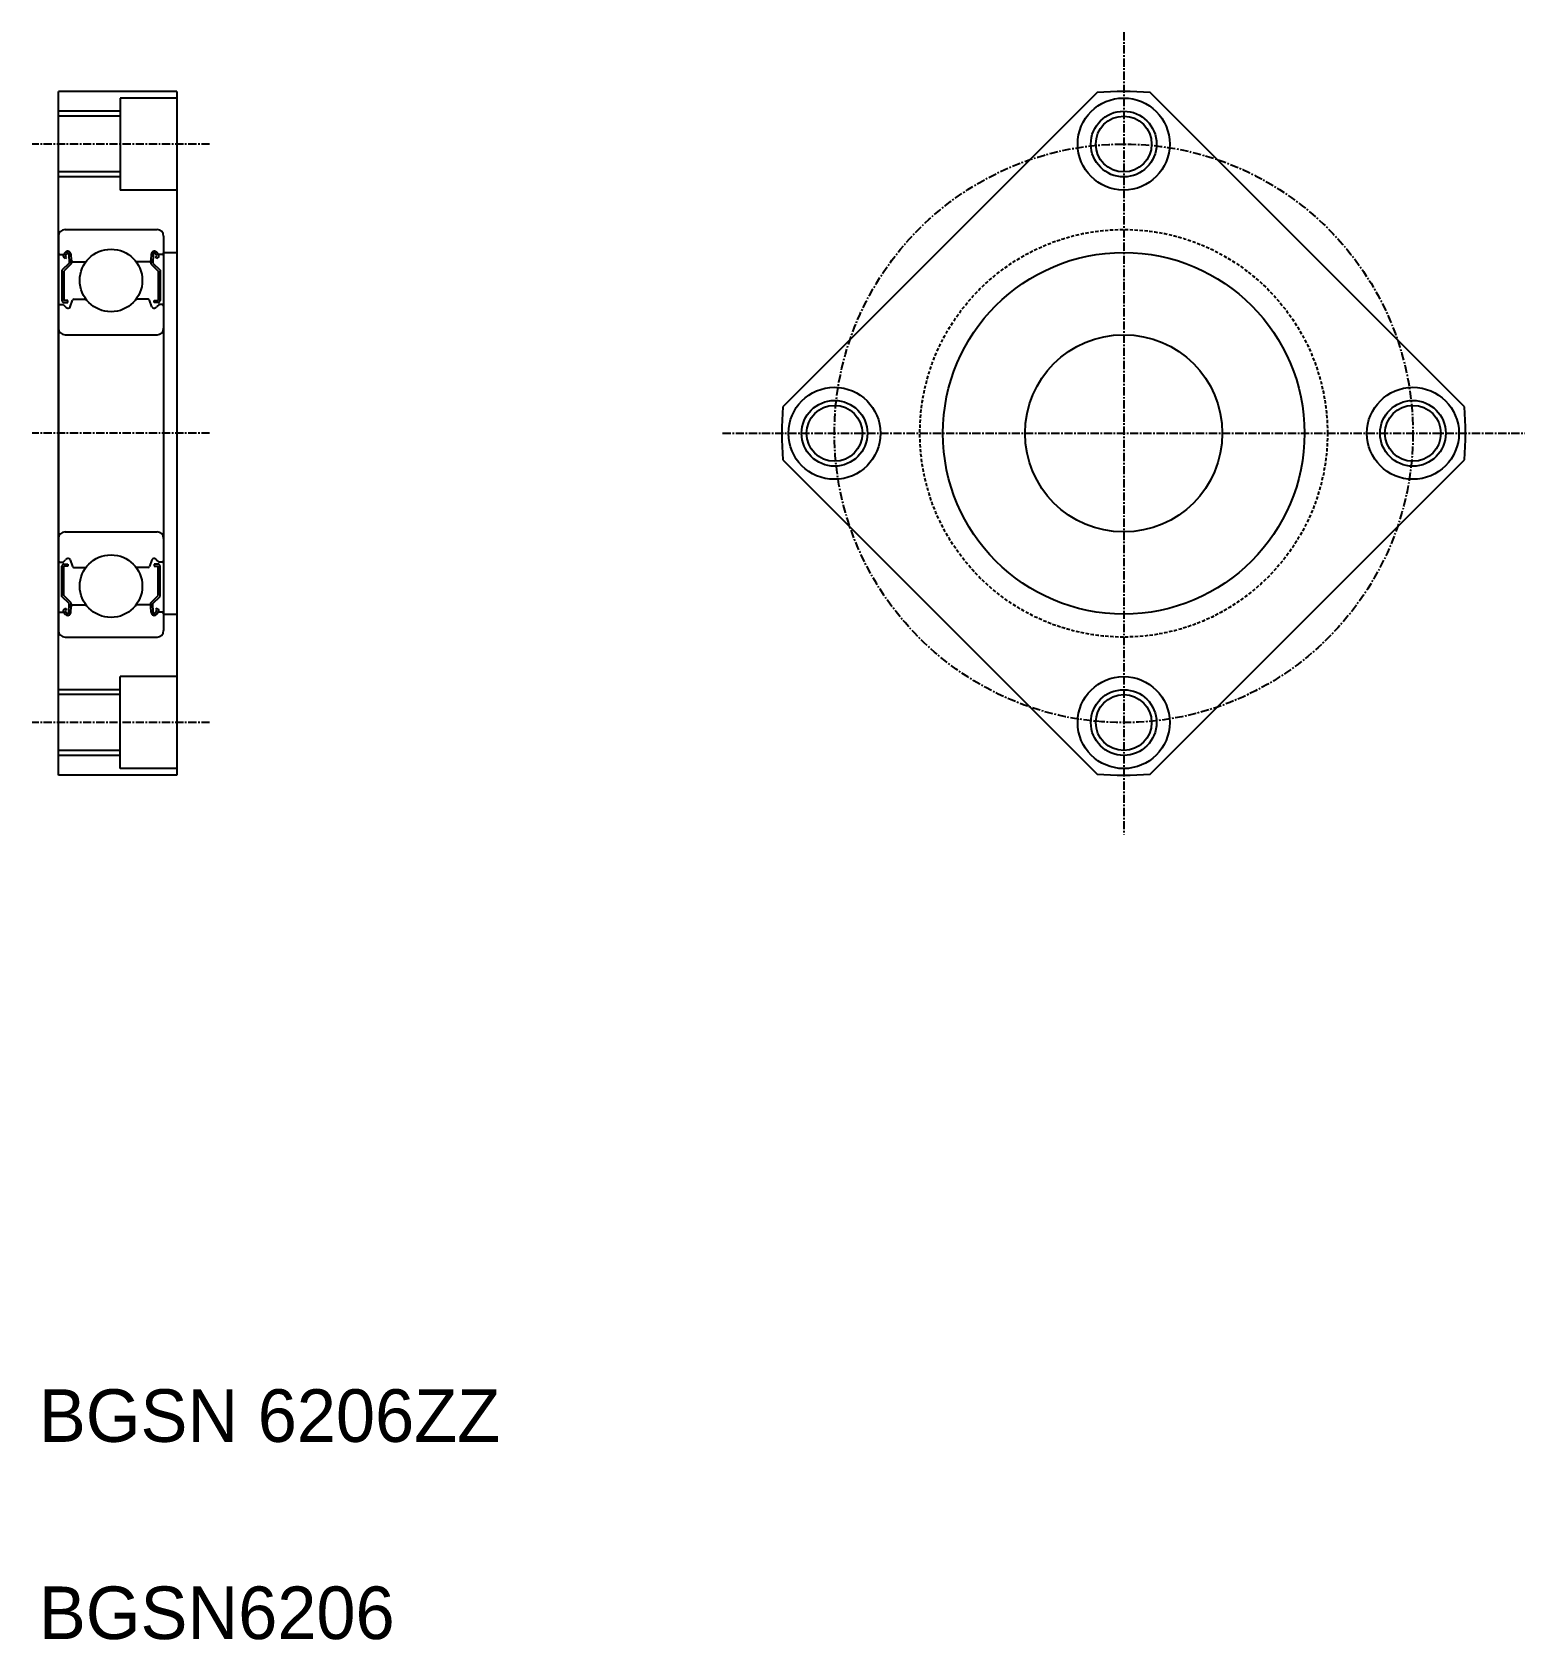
# Model space of a CAD drawing. Extents: x 289 to 516, y 91 to 335.
import ezdxf

# ---------------------------------------------------------------- set-up
doc = ezdxf.new("R2010")
doc.units = 0
doc.linetypes.add('CENTER', pattern=[2, 1.25, -0.25, 0.25, -0.25])
doc.linetypes.add('DASHED', pattern=[0.75, 0.5, -0.25])
doc.layers.get('0').update_dxf_attribs({"linetype": 'CONTINUOUS'})
doc.layers.add('CENTER', color=1, linetype='CENTER')

msp = doc.modelspace()

# ---------------------------------------------------------------- linework, layer by layer
for p, q in [((292.95, 222.25), (292.95, 326.25)), ((310.95, 326.25), (292.95, 326.25)), ((301.95, 326.25), (301.95, 326.25)), ((306.45, 326.25), (306.45, 326.25)), ((310.95, 326.25), (310.95, 222.25)), ((302.35, 325.25), (302.35, 311.25)), ((310.95, 325.25), (302.35, 325.25)), ((302.35, 322.5), (292.95, 322.5)), ((302.35, 314), (292.95, 314)), ((310.95, 311.25), (302.35, 311.25)), ((292.95, 304.25), (292.95, 244.25)), ((293.95, 305.25), (307.95, 305.25)), ((308.95, 304.25), (308.95, 244.25)), ((293.15, 301.45), (293.73, 301.45)), ((293.73, 301.45), (294.01, 301.78)), ((294, 300.83), (293.77, 301.02)), ((293.96, 301.25), (294.24, 301.59)), ((294.19, 301.06), (293.96, 301.25)), ((294, 300.83), (294.19, 301.06)), ((294.52, 301.49), (294.58, 300.15)), ((294.82, 301.53), (294.91, 300.53)), ((294.88, 300.87), (294.88, 300.03)), ((307.08, 301.53), (306.99, 300.53)), ((307.02, 300.87), (307.02, 300.03)), ((307.38, 301.49), (307.32, 300.15)), ((307.94, 301.25), (307.66, 301.59)), ((307.71, 301.06), (307.94, 301.25)), ((307.9, 300.83), (307.71, 301.06)), ((308.17, 301.45), (307.89, 301.78)), ((307.9, 300.83), (308.13, 301.02)), ((308.75, 301.45), (308.17, 301.45)), ((308.95, 301.75), (310.95, 301.75)), ((294.58, 300.15), (293.48, 299.05)), ((293.48, 299.05), (293.48, 294.45)), ((294.88, 300.03), (293.78, 298.93)), ((293.78, 298.93), (293.78, 294.45)), ((295.11, 300.35), (297.13, 300.35)), ((306.79, 300.35), (304.77, 300.35)), ((307.02, 300.03), (308.12, 298.93)), ((307.32, 300.15), (308.42, 299.05)), ((308.12, 298.93), (308.12, 294.45)), ((308.42, 299.05), (308.42, 294.45)), ((293.15, 293.85), (293.65, 293.85)), ((293.65, 293.85), (294.02, 293.47)), ((294.4, 294.45), (293.78, 294.45)), ((293.78, 294.15), (294.4, 294.15)), ((294.4, 294.15), (294.4, 294.45)), ((294.73, 293.49), (295.1, 294.51)), ((295.29, 294.65), (297.13, 294.65)), ((306.61, 294.65), (304.77, 294.65)), ((307.17, 293.49), (306.8, 294.51)), ((307.5, 294.45), (308.12, 294.45)), ((307.5, 294.15), (307.5, 294.45)), ((308.12, 294.15), (307.5, 294.15)), ((308.25, 293.85), (307.88, 293.47)), ((308.75, 293.85), (308.25, 293.85)), ((293.95, 289.25), (307.95, 289.25)), ((293.95, 259.25), (307.95, 259.25)), ((293.15, 254.65), (293.65, 254.65)), ((293.65, 254.65), (294.02, 255.02)), ((293.78, 254.35), (294.4, 254.35)), ((294.4, 254.35), (294.4, 254.05)), ((294.73, 255), (295.1, 253.98)), ((307.17, 255), (306.8, 253.98)), ((306.98, 254.49), (306.98, 254.49)), ((307.08, 254.74), (307.08, 254.74)), ((308.12, 254.35), (307.5, 254.35)), ((307.5, 254.35), (307.5, 254.05)), ((308.25, 254.65), (307.88, 255.02)), ((308.75, 254.65), (308.25, 254.65)), ((293.48, 249.44), (293.48, 254.05)), ((293.78, 249.57), (293.78, 254.05)), ((294.4, 254.05), (293.78, 254.05)), ((295.29, 253.85), (297.13, 253.85)), ((306.61, 253.85), (304.77, 253.85)), ((307.5, 254.05), (308.12, 254.05)), ((308.12, 249.57), (308.12, 254.05)), ((308.42, 249.44), (308.42, 254.05)), ((294.88, 248.47), (293.78, 249.57)), ((307.02, 248.47), (308.12, 249.57)), ((293.15, 247.05), (293.73, 247.05)), ((294.58, 248.34), (293.48, 249.44)), ((293.73, 247.05), (294.01, 246.71)), ((294, 247.66), (293.77, 247.47)), ((294.19, 247.43), (293.96, 247.24)), ((293.96, 247.24), (294.24, 246.9)), ((294, 247.66), (294.19, 247.43)), ((294.52, 247), (294.58, 248.34)), ((294.82, 246.97), (294.91, 247.96)), ((294.88, 247.62), (294.88, 248.47)), ((295.11, 248.15), (297.13, 248.15)), ((306.79, 248.15), (304.77, 248.15)), ((307.08, 246.97), (306.99, 247.96)), ((307.02, 247.62), (307.02, 248.47)), ((307.32, 248.34), (308.42, 249.44)), ((307.38, 247), (307.32, 248.34)), ((307.94, 247.24), (307.66, 246.9)), ((307.9, 247.66), (307.71, 247.43)), ((307.71, 247.43), (307.94, 247.24)), ((308.17, 247.05), (307.89, 246.71)), ((307.9, 247.66), (308.13, 247.47)), ((308.75, 247.05), (308.17, 247.05)), ((308.95, 246.75), (310.95, 246.75)), ((293.95, 243.25), (307.95, 243.25)), ((310.95, 237.25), (302.35, 237.25)), ((302.35, 223.25), (302.35, 237.25)), ((302.35, 234.5), (292.95, 234.5)), ((302.35, 226), (292.95, 226)), ((310.95, 223.25), (302.35, 223.25)), ((310.95, 222.25), (292.95, 222.25))]:
    msp.add_line(p, q)
at = {"color": 3}
for p, q in [((302.35, 323.25), (292.95, 323.25)), ((302.35, 313.25), (292.95, 313.25)), ((302.35, 235.25), (292.95, 235.25)), ((302.35, 225.25), (292.95, 225.25))]:
    msp.add_line(p, q, dxfattribs=at)
for points in [[(450.99, 326.09), (403.17, 278.26)], [(506.86, 278.26), (459.03, 326.09)], [(403.17, 270.23), (450.99, 222.4)], [(459.03, 222.4), (506.86, 270.23)]]:
    msp.add_lwpolyline(points)
for centre, radius in [((455.01, 318.25), 7), ((455.01, 318.25), 4.25), ((300.95, 297.5), 4.76), ((455.01, 274.25), 27.5), ((455.01, 274.25), 15), ((411.01, 274.25), 7), ((499.01, 274.25), 7), ((411.01, 274.25), 4.25), ((499.01, 274.25), 4.25), ((300.95, 251), 4.76), ((455.01, 230.25), 7), ((455.01, 230.25), 4.25)]:
    msp.add_circle(centre, radius)
for centre in [(455.01, 318.25), (411.01, 274.25), (499.01, 274.25), (455.01, 230.25)]:
    msp.add_circle(centre, 5, dxfattribs=at)
at = {"color": 3, "linetype": 'DASHED'}
msp.add_circle((455.01, 274.25), 31, dxfattribs=at)
for centre, radius, start, end in [((455.01, 274.25), 52, 85.5697, 94.4303), ((293.95, 304.25), 1, 90, 180), ((307.95, 304.25), 1, 0, 90), ((293.15, 301.65), 0.2, 180, 270), ((293.96, 301.25), 0.3, 139.9073, 229.9975), ((294.36, 301.49), 0.46, 4.9875, 139.9073), ((294.36, 301.49), 0.16, 2.3753, 139.9932), ((307.54, 301.49), 0.46, 40.0927, 175.0125), ((307.54, 301.49), 0.16, 40.0068, 177.6247), ((307.94, 301.25), 0.3, 310.0025, 40.0927), ((308.75, 301.65), 0.2, 270, 0), ((295.11, 300.55), 0.2, 184.9875, 270), ((306.79, 300.55), 0.2, 270, 355.0125), ((293.15, 293.65), 0.2, 90, 180), ((293.78, 294.45), 0.3, 180, 270), ((294.45, 293.9), 0.6, 225, 272.805), ((294.45, 293.6), 0.3, 265.5374, 340.0304), ((295.29, 294.45), 0.2, 90, 160.0304), ((306.61, 294.45), 0.2, 19.9696, 90), ((307.45, 293.6), 0.3, 199.9696, 274.4626), ((307.45, 293.9), 0.6, 267.195, 315), ((308.12, 294.45), 0.3, 270, 0), ((308.75, 293.65), 0.2, 0, 90), ((293.95, 290.25), 1, 180, 270), ((307.95, 290.25), 1, 270, 0), ((455.01, 274.25), 52, 175.5697, 184.4303), ((455.01, 274.25), 52, 355.5697, 4.4303), ((293.95, 258.25), 1, 90, 180), ((307.95, 258.25), 1, 0, 90), ((293.15, 254.85), 0.2, 180, 270), ((293.78, 254.05), 0.3, 90, 180), ((294.45, 254.6), 0.6, 87.195, 135), ((294.45, 254.9), 0.3, 19.9696, 94.4626), ((307.45, 254.9), 0.3, 85.5374, 160.0304), ((307.45, 254.6), 0.6, 45, 92.805), ((308.12, 254.05), 0.3, 0, 90), ((308.75, 254.85), 0.2, 270, 0), ((295.29, 254.05), 0.2, 199.9696, 270), ((306.61, 254.05), 0.2, 270, 340.0304), ((293.15, 246.85), 0.2, 90, 180), ((293.96, 247.24), 0.3, 130.0025, 220.0927), ((295.11, 247.95), 0.2, 90, 175.0125), ((306.79, 247.95), 0.2, 4.9875, 90), ((307.94, 247.24), 0.3, 319.9073, 49.9975), ((308.75, 246.85), 0.2, 0, 90), ((294.36, 247.01), 0.46, 220.0927, 355.0125), ((294.36, 247.01), 0.16, 220.0068, 357.6247), ((307.54, 247.01), 0.46, 184.9875, 319.9073), ((307.54, 247.01), 0.16, 182.3753, 319.9932), ((293.95, 244.25), 1, 180, 270), ((307.95, 244.25), 1, 270, 0), ((455.01, 274.25), 52, 265.5697, 274.4303)]:
    msp.add_arc(centre, radius, start, end)
at = {"layer": 'CENTER', "color": 1, "linetype": 'CENTER'}
for p, q in [((455.01, 335.27), (455.01, 213.22)), ((315.95, 318.25), (288.95, 318.25)), ((315.95, 274.25), (288.95, 274.25)), ((393.98, 274.25), (516.04, 274.25)), ((315.95, 230.25), (288.95, 230.25))]:
    msp.add_line(p, q, dxfattribs=at)
msp.add_circle((455.01, 274.25), 44, dxfattribs=at)

# ---------------------------------------------------------------- texts
for s, p in [('BGSN 6206ZZ', (289.98, 120.83)), ('BGSN6206', (289.98, 90.83))]:
    msp.add_text(s, height=8).set_placement(p)

doc.saveas('drawing.dxf')
